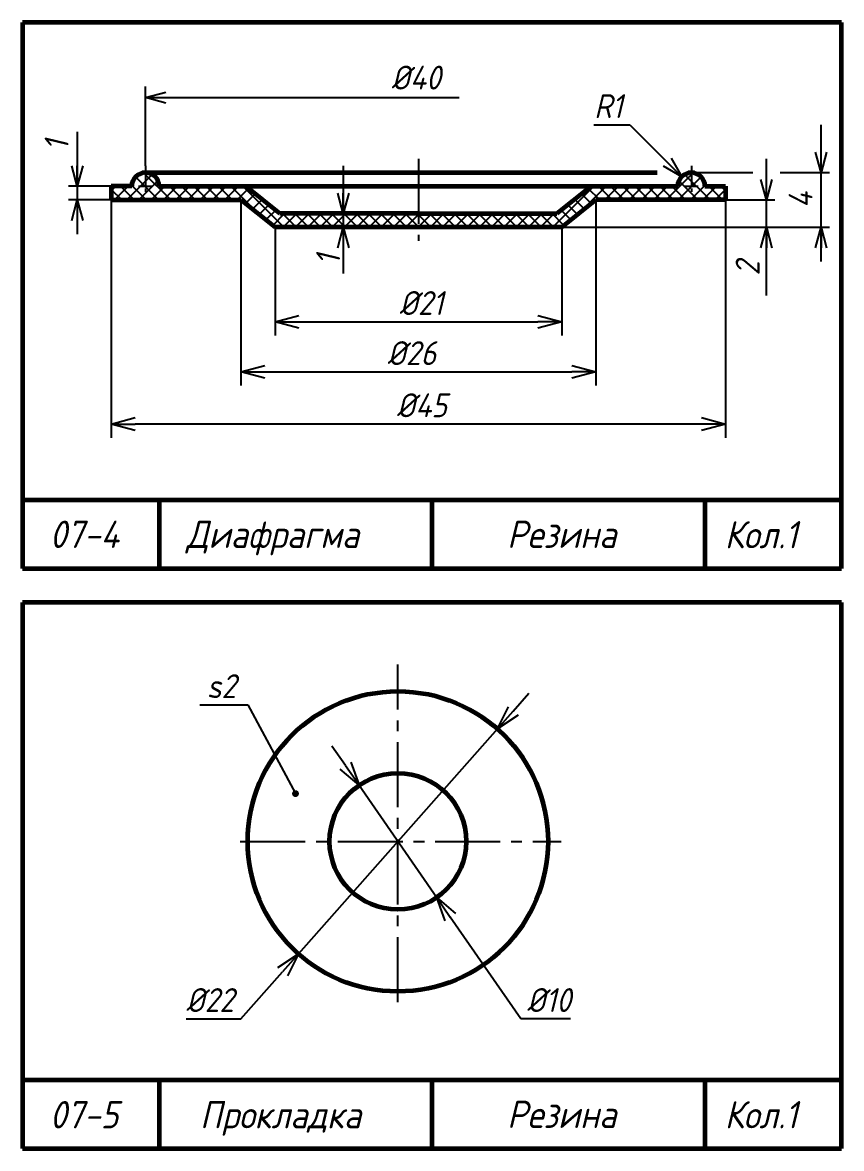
# Model space of a CAD drawing. Header units: millimetres. Extents: x -255 to 513, y 132 to 472.
# Drawn here: x 10 to 130, y 307 to 472 of the extents above; entities that cross this region are included whole.
import ezdxf

# ---------------------------------------------------------------- set-up
doc = ezdxf.new("R2010")
doc.units = ezdxf.units.MM
doc.header["$LTSCALE"] = 0.5
doc.linetypes.add('CENTER2', pattern=[28.575, 19.05, -3.175, 3.175, -3.175])
doc.layers.get('Defpoints').update_dxf_attribs({"color": 5})
doc.styles.get("Standard").update_dxf_attribs({"font": 'isocpeui.ttf', "width": 0.9})
doc.dimstyles.new('Standart 1', dxfattribs={"dimtxt": 3.5, "dimasz": 3.5, "dimexe": 2, "dimexo": 0, "dimgap": 1, "dimtad": 1, "dimtoh": 1, "dimdec": 0, "dimtxsty": 'Standard', "dimblk": 'OPEN30', "dimcen": 2.5, "dimadec": 0, "dimazin": 0, "dimtfac": 1, "dimtdec": 0, "dimtmove": 0, "dimatfit": 3, "dimldrblk": 'DOTSMALL', "dimfxl": 0, "dimarcsym": 0})

# ---------------------------------------------------------------- blocks, each defined once
blk = doc.blocks.new('_Open30')
at = {"color": 0, "linetype": 'ByBlock', "lineweight": -2}
for p, q in [((-1, 0.268), (0, 0)), ((0, 0), (-1, -0.268)), ((0, 0), (-1, 0))]:
    blk.add_line(p, q, dxfattribs=at)
blk = doc.blocks.new('*D86')
at = {"color": 0, "lineweight": -2}
for p, q in [((23, 446), (23, 411.16)), ((113, 446), (113, 411.16)), ((109.5, 413.16), (26.5, 413.16))]:
    blk.add_line(p, q, dxfattribs=at)
at = {"layer": 'Defpoints', "color": 0}
for p in [(23, 446), (113, 446), (23, 413.16)]:
    blk.add_point(p, dxfattribs=at)
at = {"color": 0, "lineweight": -2, "xscale": 3.5, "yscale": 3.5, "zscale": 3.5, "rotation": 180}
blk.add_blockref('_Open30', (23, 413.16), dxfattribs=at)
at = {"color": 0, "lineweight": -2, "xscale": 3.5, "yscale": 3.5, "zscale": 3.5}
blk.add_blockref('_Open30', (113, 413.16), dxfattribs=at)
at = {"color": 0, "lineweight": -3, "insert": (68.51, 415.91), "char_height": 3.5, "attachment_point": 5}
blk.add_mtext('%%c45', dxfattribs=at)
blk = doc.blocks.new('_DotSmall')
at = {"color": 0, "linetype": 'ByBlock', "const_width": 0.5}
blk.add_lwpolyline([(-0.0625, 0, 1), (0.0625, 0, 1)], format="xyb", close=True, dxfattribs=at)
blk = doc.blocks.new('*D87')
at = {"color": 0, "lineweight": -2}
for p, q in [((42, 446), (42, 418.8)), ((94, 446), (94, 418.8)), ((45.5, 420.8), (90.5, 420.8))]:
    blk.add_line(p, q, dxfattribs=at)
at = {"layer": 'Defpoints', "color": 0}
for p in [(42, 446), (94, 446), (94, 420.8)]:
    blk.add_point(p, dxfattribs=at)
at = {"color": 0, "lineweight": -2, "xscale": 3.5, "yscale": 3.5, "zscale": 3.5, "rotation": 180}
blk.add_blockref('_Open30', (42, 420.8), dxfattribs=at)
at = {"color": 0, "lineweight": -2, "xscale": 3.5, "yscale": 3.5, "zscale": 3.5}
blk.add_blockref('_Open30', (94, 420.8), dxfattribs=at)
at = {"color": 0, "lineweight": -3, "insert": (67.03, 423.55), "char_height": 3.5, "attachment_point": 5}
blk.add_mtext('%%c26', dxfattribs=at)
blk = doc.blocks.new('*D88')
at = {"color": 0, "lineweight": -2}
for p, q in [((47, 442), (47, 426.14)), ((89, 442), (89, 426.14)), ((50.5, 428.14), (85.5, 428.14))]:
    blk.add_line(p, q, dxfattribs=at)
at = {"layer": 'Defpoints', "color": 0}
for p in [(47, 442), (89, 442), (89, 428.14)]:
    blk.add_point(p, dxfattribs=at)
at = {"color": 0, "lineweight": -2, "xscale": 3.5, "yscale": 3.5, "zscale": 3.5, "rotation": 180}
blk.add_blockref('_Open30', (47, 428.14), dxfattribs=at)
at = {"color": 0, "lineweight": -2, "xscale": 3.5, "yscale": 3.5, "zscale": 3.5}
blk.add_blockref('_Open30', (89, 428.14), dxfattribs=at)
at = {"color": 0, "lineweight": -3, "insert": (68.44, 430.89), "char_height": 3.5, "attachment_point": 5}
blk.add_mtext('%%c21', dxfattribs=at)
blk = doc.blocks.new('*D94')
at = {"color": 0, "lineweight": -2}
for p, q in [((57.32, 363.1), (55.32, 365.98)), ((59.31, 360.22), (70.69, 343.78)), ((83, 326), (72.68, 340.9)), ((90.27, 326), (83, 326))]:
    blk.add_line(p, q, dxfattribs=at)
at = {"layer": 'Defpoints', "color": 0}
for p in [(59.31, 360.22), (70.69, 343.78)]:
    blk.add_point(p, dxfattribs=at)
at = {"color": 0, "lineweight": -2, "xscale": 3.5, "yscale": 3.5, "zscale": 3.5}
for p, rotation in [((59.31, 360.22), 304.6951535312347), ((70.69, 343.78), 124.6951535312347)]:
    blk.add_blockref('_Open30', p, dxfattribs=dict(at, rotation=rotation))
at = {"color": 0, "lineweight": -3, "insert": (87.14, 328.75), "char_height": 3.5, "attachment_point": 5}
blk.add_mtext('%%c10', dxfattribs=at)
blk = doc.blocks.new('*D95')
at = {"color": 0, "lineweight": -2}
for p, q in [((81.9, 371.1), (84.21, 373.72)), ((79.58, 368.48), (50.42, 335.52)), ((42, 326), (48.1, 332.9)), ((33.96, 326), (42, 326))]:
    blk.add_line(p, q, dxfattribs=at)
at = {"layer": 'Defpoints', "color": 0}
for p in [(79.58, 368.48), (50.42, 335.52)]:
    blk.add_point(p, dxfattribs=at)
at = {"color": 0, "lineweight": -2, "xscale": 3.5, "yscale": 3.5, "zscale": 3.5}
for p, rotation in [((79.58, 368.48), 228.5035316447845), ((50.42, 335.52), 48.50353164478452)]:
    blk.add_blockref('_Open30', p, dxfattribs=dict(at, rotation=rotation))
at = {"color": 0, "lineweight": -3, "insert": (37.48, 328.75), "char_height": 3.5, "attachment_point": 5}
blk.add_mtext('%%c22', dxfattribs=at)

msp = doc.modelspace()

# ---------------------------------------------------------------- hatches: boundary and pattern name
at = {"lineweight": -3}
h = msp.add_hatch(dxfattribs=at)
h.set_pattern_fill('ANSI37', scale=0.4, style=0)
h.set_pattern_definition([(45, (-20, 372), (-0.898026, 0.898026), []), (135, (-20, 372), (-0.898026, -0.898026), [])])
h.paths.add_polyline_path([(30, 448, 1), (26, 448), (23, 448), (23, 446), (23.26, 446), (42, 446), (47, 442), (57, 442), (57, 444), (47.7, 444), (42.7, 448)])
h.paths.add_polyline_path([(57, 444), (57, 442), (68, 442), (68, 444)])
h.paths.add_polyline_path([(68, 444), (68, 442), (89, 442), (94, 446), (113, 446), (113, 448), (110, 448, 1), (106, 448), (93.3, 448), (88.3, 444)])

# ---------------------------------------------------------------- linework, layer by layer
at = {"color": 7, "lineweight": 60}
for p, q in [((130, 472), (10, 472)), ((10, 472), (10, 392)), ((130, 392), (130, 472)), ((26, 448), (23, 448)), ((23, 448), (23, 446)), ((110, 448), (113, 448)), ((113, 448), (113, 446)), ((23, 446), (42, 446)), ((113, 446), (94, 446)), ((68, 444), (47.7, 444)), ((68, 444), (88.3, 444)), ((89, 442), (47, 442)), ((130, 402), (10, 402)), ((30, 402), (30, 392)), ((70, 402), (70, 392)), ((110, 402), (110, 392)), ((10, 392), (130, 392)), ((130, 387), (10, 387)), ((10, 387), (10, 307)), ((130, 307), (130, 387)), ((130, 317), (10, 317)), ((30, 317), (30, 307)), ((70, 317), (70, 307)), ((110, 317), (110, 307)), ((10, 307), (130, 307))]:
    msp.add_line(p, q, dxfattribs=at)
at = {"color": 7, "lineweight": -3}
for p, q in [((28, 451), (28, 462.64)), ((31, 461), (74, 461)), ((18.01, 456), (18.01, 441)), ((93.7, 457), (99, 457)), ((99, 457), (104.46, 451.54)), ((127, 437), (127, 457)), ((57, 451), (57, 435.21)), ((119, 432), (119, 452)), ((108, 450), (117, 450)), ((121, 450), (128.25, 450)), ((23, 448), (16.76, 448)), ((23.26, 446), (16.76, 446)), ((113, 446), (120.25, 446)), ((89, 442), (128.25, 442)), ((36, 372), (43, 372)), ((43, 372), (50, 359))]:
    msp.add_line(p, q, dxfattribs=at)
at = {"color": 7, "linetype": 'CENTER2', "lineweight": -3, "ltscale": 0.3}
for p, q in [((28, 451), (28, 447)), ((108, 451), (108, 447)), ((27, 448), (29, 448)), ((107, 448), (109, 448))]:
    msp.add_line(p, q, dxfattribs=at)
at = {"color": 7, "linetype": 'CENTER2', "lineweight": -3}
for p, q in [((68, 452), (68, 440)), ((65, 328.46), (65, 377.92)), ((41.9, 352), (88.91, 352))]:
    msp.add_line(p, q, dxfattribs=at)
at = {"color": 7, "lineweight": 60, "ltscale": 0.3}
for p, q in [((28, 450), (103, 450)), ((30, 448), (106, 448)), ((47.7, 444), (42.7, 448)), ((88.3, 444), (93.3, 448)), ((47, 442), (42, 446)), ((89, 442), (94, 446))]:
    msp.add_line(p, q, dxfattribs=at)
at = {"color": 7}
for p, q in [((113, 448), (113, 446)), ((113, 446), (104, 446))]:
    msp.add_line(p, q, dxfattribs=at)
at = {"color": 7, "const_width": 0.5}
msp.add_lwpolyline([(49.75, 359, 1), (50.25, 359, 1)], format="xyb", close=True, dxfattribs=at)
at = {"color": 7, "lineweight": 60, "ltscale": 0.3}
for radius in [22, 10]:
    msp.add_circle((65, 352), radius, dxfattribs=at)
for centre, start in [((28, 448), 0), ((108, 448), 360)]:
    msp.add_arc(centre, 2, start, 180, dxfattribs=at)
at = {"color": 7, "ltscale": 0.3}
msp.add_arc((108, 448), 2, 0, 90, dxfattribs=at)

# ---------------------------------------------------------------- block references
at = {"color": 7, "lineweight": -3, "yscale": 3, "zscale": 3}
for p, xscale, rotation in [((28, 461), 3, 180), ((106.59, 449.41), 3.000000000000024, 314.9999999999908), ((127, 450), 3, 270), ((18.01, 448), 3, 270), ((119, 446), 3, 270), ((18.01, 446), 3, 90), ((57, 444), 3, 270), ((57, 442), 3, 90), ((119, 442), 3, 90), ((127, 442), 3, 90)]:
    msp.add_blockref('_Open30', p, dxfattribs=dict(at, xscale=xscale, rotation=rotation))

# ---------------------------------------------------------------- texts
at = {"color": 7, "width": 0.9}
for s, p in [('07-4', (14, 395)), ('Диафрагма', (34, 395)), ('Резина', (81, 395)), ('Кол.1', (112.89, 394.95)), ('07-5', (14, 309.95)), ('Прокладка', (36, 309.95)), ('Резина', (81, 310)), ('Кол.1', (112.89, 309.95))]:
    msp.add_text(s, height=4, dxfattribs=at).set_placement(p)
at = {"color": 7, "lineweight": -3, "ltscale": 0.3, "width": 0.9}
msp.add_text('s2', height=3.5, dxfattribs=at).set_placement((37, 373))
at = {"color": 7, "lineweight": -3, "char_height": 3.5, "attachment_point": 5}
for s, insert in [('%%c40', (67.66, 463.93)), ('R1', (95.85, 459.75))]:
    msp.add_mtext(s, dxfattribs=dict(at, insert=insert))
at = {"color": 7, "lineweight": -3, "char_height": 3.5, "attachment_point": 5, "rotation": 90}
for s, insert in [('1', (15, 454)), ('4', (124, 446)), ('1', (54.78, 437.23)), ('2', (116.25, 436))]:
    msp.add_mtext(s, dxfattribs=dict(at, insert=insert))

# ---------------------------------------------------------------- dimensions: what is measured, and where the dimension line sits
at = {"color": 7, "lineweight": -3, "ltscale": 0.3}
for base, p1, p2, text, picture, middle in [((23, 413.16), (113, 446), (23, 446), '%%c45', '*D86', (68.51, 413.16)), ((94, 420.8), (42, 446), (94, 446), '%%c26', '*D87', (67.03, 420.8)), ((89, 428.14), (47, 442), (89, 442), '%%c21', '*D88', (68.44, 428.14))]:
    dim = msp.add_linear_dim(base=base, p1=p1, p2=p2, text=text, dimstyle='Standart 1', dxfattribs=at)
    dim.commit()
    dim.dimension.update_dxf_attribs({"geometry": picture, "text_midpoint": middle, "dimtype": 160})
at = {"color": 7, "lineweight": -3}
for p1, p2, text, picture, middle in [((79.58, 368.48), (50.42, 335.52), '%%c22', '*D95', (37.48, 326)), ((59.31, 360.22), (70.69, 343.78), '%%c10', '*D94', (87.14, 326))]:
    dim = msp.add_diameter_dim_2p(p1=p1, p2=p2, text=text, dimstyle='Standart 1', dxfattribs=at)
    dim.commit()
    dim.dimension.update_dxf_attribs({"geometry": picture, "text_midpoint": middle, "dimtype": 163})

doc.saveas('drawing.dxf')
